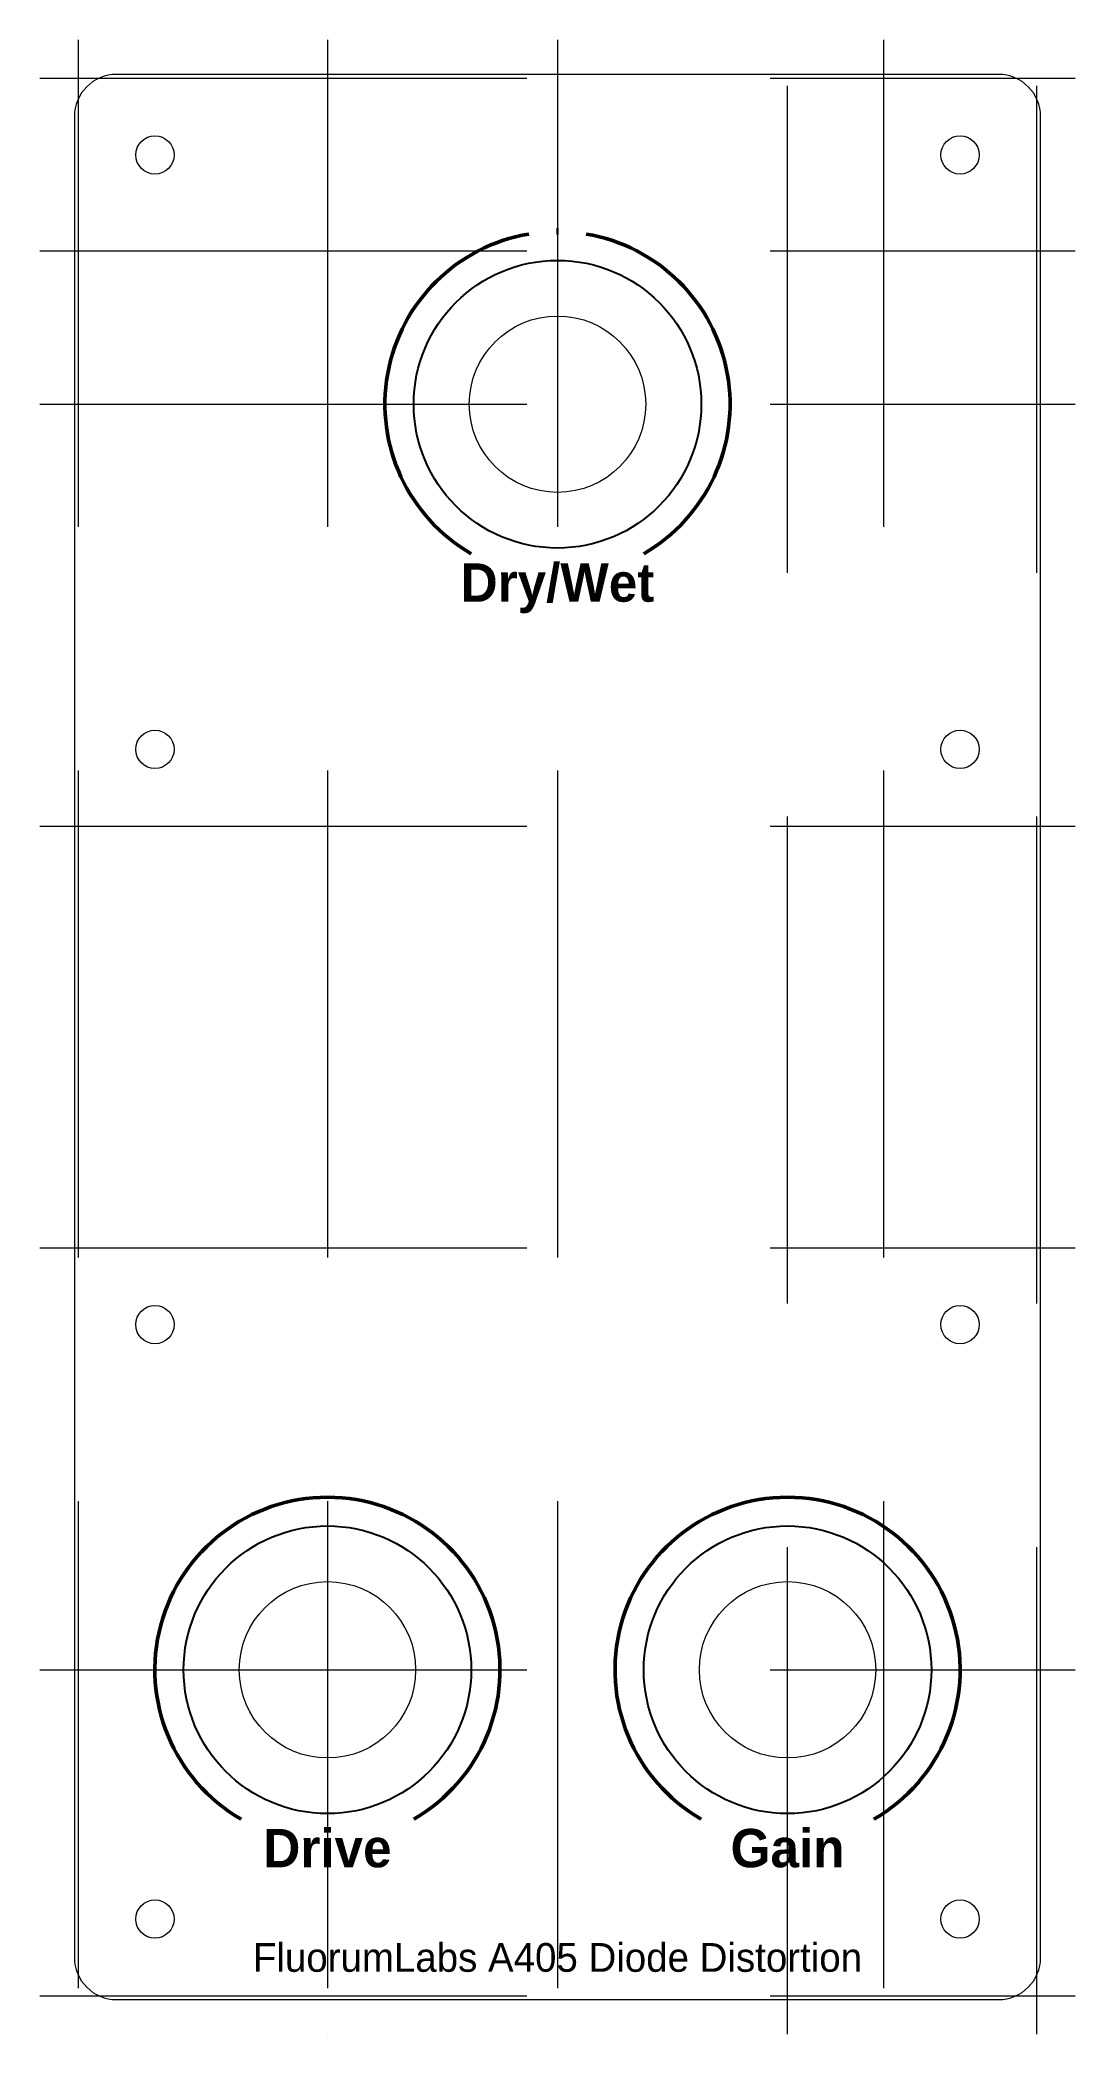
# Model space of a CAD drawing. Header units: millimetres. Extents: x -2 to 52, y -2 to 102.
import ezdxf
from ezdxf.enums import TextEntityAlignment as Align

# ---------------------------------------------------------------- set-up
doc = ezdxf.new("R2010")
doc.units = ezdxf.units.MM
doc.linetypes.add('DASHEDX2', pattern=[38.1, 25.4, -12.7])
for name, color, linetype, lineweight, true_color in [('Cut', 5, 'CONTINUOUS', 5, 0x0000ff), ('Fill', 7, 'CONTINUOUS', 20, 0x000000), ('Guide Panel', 94, 'DASHEDX2', 5, 0x008000), ('Helpers', 2, 'CONTINUOUS', 25, 0xffff00)]:
    doc.layers.add(name, color=color, linetype=linetype, lineweight=lineweight, true_color=true_color)
doc.styles.add('textstyle10', font='')
doc.styles.add('textstyle11', font='')
doc.styles.add('textstyle12', font='')
doc.styles.add('textstyle9', font='')
doc.styles.get('textstyle10').set_extended_font_data('Ubuntu', bold=True)
doc.styles.get('textstyle11').set_extended_font_data('Ubuntu', bold=True)
doc.styles.get('textstyle12').set_extended_font_data('Ubuntu', bold=True)
doc.styles.get('textstyle9').set_extended_font_data('Ubuntu')

msp = doc.modelspace()

# ---------------------------------------------------------------- linework, layer by layer
at = {"layer": 'Cut'}
for p, q in [((48, 100.2), (2, 100.2)), ((-0.2, 98), (-0.2, 2)), ((50.2, 2), (50.2, 98)), ((2, -0.2), (48, -0.2))]:
    msp.add_line(p, q, dxfattribs=at)
for centre, radius in [((4, 96), 1), ((46, 96), 1), ((25, 83), 4.6), ((4, 65), 1), ((46, 65), 1), ((4, 35), 1), ((46, 35), 1), ((13, 17), 4.6), ((37, 17), 4.6), ((4, 4), 1), ((46, 4), 1)]:
    msp.add_circle(centre, radius, dxfattribs=at)
for centre, start, end in [((2, 98), 90, 180), ((48, 98), 0, 90), ((2, 2), 180, 270), ((48, 2), 270, 0)]:
    msp.add_arc(centre, 2.2, start, end, dxfattribs=at)
at = {"layer": 'Fill', "lineweight": 50}
for centre, start, end in [((25, 83), 99.5941, 240), ((25, 83), 300, 80.4059), ((13, 17), 300, 240), ((37, 17), 300, 240)]:
    msp.add_arc(centre, 9, start, end, dxfattribs=at)
at = {"layer": 'Fill', "lineweight": 100}
msp.add_arc((25, 83), 9, 89.6817, 90.3183, dxfattribs=at)
at = {"layer": 'Guide Panel'}
for p, q in [((0, 102), (0, -2)), ((13, 102), (13, -2)), ((25, 102), (25, -2)), ((37, -2), (37, 102)), ((42, 102), (42, -2)), ((50, -2), (50, 102)), ((-2, 100), (52, 100)), ((-2, 91), (52, 91)), ((-2, 83), (52, 83)), ((-2, 61), (52, 61)), ((-2, 39), (52, 39)), ((-2, 17), (52, 17)), ((-2, 0), (52, 0)), ((13, -2), (13, -2))]:
    msp.add_line(p, q, dxfattribs=at)
at = {"layer": 'Helpers'}
for centre in [(25, 83), (13, 17), (37, 17)]:
    msp.add_circle(centre, 7.5, dxfattribs=at)

# ---------------------------------------------------------------- texts
at = {"layer": 'Fill'}
for s, style, p in [('Dry/Wet', 'textstyle10', (25, 74.7)), ('Drive', 'textstyle11', (13, 8.7)), ('Gain', 'textstyle12', (37, 8.7))]:
    msp.add_text(s, height=2, dxfattribs=dict(at, style=style)).set_placement(p, align=Align.TOP_CENTER)
at = {"layer": 'Fill', "style": 'textstyle9'}
msp.add_text('FluorumLabs A405 Diode Distortion', height=1.5, dxfattribs=at).set_placement((25, 2), align=Align.MIDDLE_CENTER)

doc.saveas('drawing.dxf')
